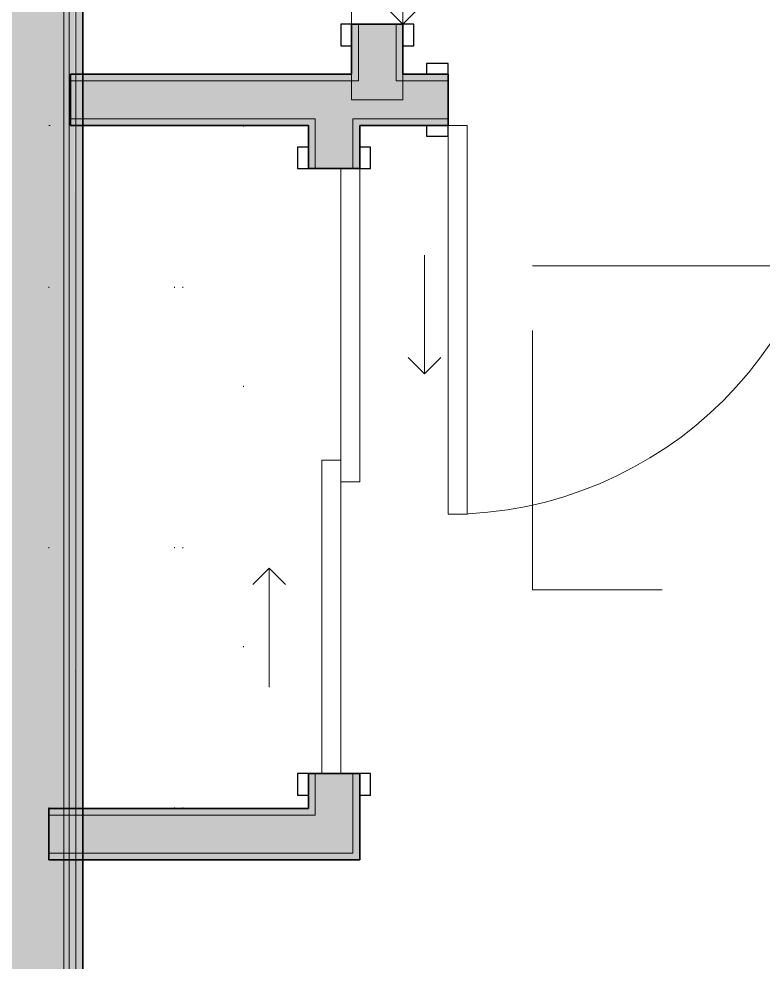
# Model space of a CAD drawing. Header units: inches. Extents: x 6 to 8416, y -388 to 6104.
# Drawn here: x 4842.6 to 4911.5, y 54.5 to 141.8 of the extents above; entities that cross this region are included whole.
import ezdxf

# ---------------------------------------------------------------- set-up
doc = ezdxf.new("R2010")
doc.units = ezdxf.units.IN
doc.header["$MEASUREMENT"] = 0
doc.linetypes.add('Dot 1_16_', pattern=[24, 0, -24])
doc.linetypes.add('Hidden 1_16_', pattern=[36, 24, -12])
for name, color, linetype, lineweight in [('A-DOOR', 31, 'Continuous', 18), ('A-DOOR-FRAM', 31, 'Continuous', 25), ('A-GENM', 13, 'Continuous', 18), ('A-ROOM', 32, 'Continuous', 13), ('A-WALL', 113, 'Continuous', 25), ('A-WALL-PATT', 111, 'Continuous', 35), ('I-WALL', 2, 'Continuous', 25), ('Q-CASE', 31, 'Continuous', 18)]:
    doc.layers.add(name, color=color, linetype=linetype, lineweight=lineweight)

# ---------------------------------------------------------------- blocks, each defined once
blk = doc.blocks.new('Unit-Double-Sliding-Flush-ICC ADA-AM - 56_ x 84_-FG-NR __U-S2 _ SLIDING CLOSET_-5466156-LEVEL 3 - PLAN Copy 1 Copy 1')
at = {"layer": 'A-DOOR', "lineweight": 9}
for p, q in [((-10.5, 14.875), (-9, 13.375)), ((-20, 13.375), (-9, 13.375)), ((-9, 13.375), (-10.5, 11.875)), ((1, 7.375), (-28, 7.375)), ((-28, 7.375), (-28, 5.625)), ((1, 7.375), (1, 5.625)), ((-28, 5.625), (-1, 5.625)), ((-1, 5.625), (1, 5.625)), ((1, 5.625), (-1, 5.625)), ((-1, 3.875), (-1, 5.625)), ((28, 5.625), (1, 5.625)), ((28, 3.875), (28, 5.625)), ((-1, 3.875), (28, 3.875)), ((9, -1), (10.5, 0.5)), ((10.5, -2.5), (9, -1)), ((20, -1), (9, -1))]:
    blk.add_line(p, q, dxfattribs=at)
at = {"layer": 'A-DOOR'}
for p, q in [((1, 7.375), (-28, 7.375)), ((-28, 7.375), (-28, 5.625)), ((1, 5.625), (1, 7.375)), ((-28, 5.625), (1, 5.625)), ((28, 5.625), (-1, 5.625)), ((-1, 5.625), (-1, 3.875)), ((28, 3.875), (28, 5.625)), ((-1, 3.875), (28, 3.875))]:
    blk.add_line(p, q, dxfattribs=at)
at = {"layer": 'A-DOOR-FRAM'}
for p, q in [((-28, 8.375), (-30, 8.375)), ((-30, 8.375), (-30, 7.375)), ((-28, 7.375), (-28, 8.375)), ((30, 8.375), (28, 8.375)), ((28, 8.375), (28, 7.375)), ((30, 7.375), (30, 8.375)), ((-30, 7.375), (-28, 7.375)), ((28, 7.375), (30, 7.375)), ((-28, 2.625), (-30, 2.625)), ((-30, 2.625), (-30, 1.625)), ((-28, 1.625), (-28, 2.625)), ((30, 2.625), (28, 2.625)), ((28, 2.625), (28, 1.625)), ((30, 1.625), (30, 2.625)), ((-30, 1.625), (-28, 1.625)), ((28, 1.625), (30, 1.625))]:
    blk.add_line(p, q, dxfattribs=at)
at = {"layer": 'A-DOOR-FRAM', "lineweight": 18}
for p, q in [((-28, 8.375), (-30, 8.375)), ((-30, 8.375), (-30, 7.375)), ((-28, 8.375), (-28, 7.375)), ((30, 8.375), (28, 8.375)), ((28, 8.375), (28, 7.375)), ((30, 8.375), (30, 7.375)), ((-30, 7.375), (-28, 7.375)), ((28, 7.375), (30, 7.375)), ((-28, 2.625), (-30, 2.625)), ((-30, 2.625), (-30, 1.625)), ((-28, 2.625), (-28, 1.625)), ((30, 2.625), (28, 2.625)), ((28, 2.625), (28, 1.625)), ((30, 2.625), (30, 1.625)), ((-30, 1.625), (-28, 1.625)), ((28, 1.625), (30, 1.625))]:
    blk.add_line(p, q, dxfattribs=at)
blk = doc.blocks.new('CW Closet Shelf-AM - CW Closet Shelf-AM-4421803-LEVEL 3 - PLAN Copy 1 Copy 1')
at = {"layer": 'Q-CASE', "linetype": 'Dot 1_16_', "lineweight": 9}
for p, q in [((-30.887, -42), (-30.887, -24)), ((-30.887, -24), (32.363, -24)), ((32.363, -24), (32.363, -42)), ((-30.887, -35.625), (32.363, -35.625)), ((-30.887, -36.375), (32.363, -36.375)), ((32.363, -42), (-30.887, -42))]:
    blk.add_line(p, q, dxfattribs=at)
blk = doc.blocks.new('Unit-Single-Flush-ICC ADA-AM - 36_ x 84_-NR _U-BE _ BED_-6494243-LEVEL 3 - PLAN Copy 1 Copy 1')
at = {"layer": 'A-DOOR'}
for p, q in [((16.25, 38.375), (18, 38.375)), ((16.25, 2.375), (16.25, 38.375)), ((18, 2.375), (18, 38.375)), ((16.25, 2.375), (18, 2.375))]:
    blk.add_line(p, q, dxfattribs=at)
at = {"layer": 'A-DOOR', "lineweight": 9}
blk.add_arc((18, 2.375), 36, 90, 180, dxfattribs=at)
at = {"layer": 'A-DOOR-FRAM'}
for p, q in [((-18, 3.375), (-20, 3.375)), ((-20, 3.375), (-20, 2.375)), ((-18, 2.375), (-18, 3.375)), ((20, 3.375), (18, 3.375)), ((18, 3.375), (18, 2.375)), ((20, 2.375), (20, 3.375)), ((-20, 2.375), (-18, 2.375)), ((18, 2.375), (20, 2.375)), ((-18, -2.375), (-20, -2.375)), ((-20, -2.375), (-20, -3.375)), ((-18, -3.375), (-18, -2.375)), ((20, -2.375), (18, -2.375)), ((18, -2.375), (18, -3.375)), ((20, -3.375), (20, -2.375)), ((-20, -3.375), (-18, -3.375)), ((18, -3.375), (20, -3.375))]:
    blk.add_line(p, q, dxfattribs=at)
at = {"layer": 'A-DOOR-FRAM', "lineweight": 18}
for p, q in [((-18, 3.375), (-20, 3.375)), ((-20, 3.375), (-20, 2.375)), ((-18, 3.375), (-18, 2.375)), ((20, 3.375), (18, 3.375)), ((18, 3.375), (18, 2.375)), ((20, 3.375), (20, 2.375)), ((-20, 2.375), (-18, 2.375)), ((18, 2.375), (20, 2.375)), ((-20, -3.375), (-20, -2.375)), ((-18, -2.375), (-20, -2.375)), ((-18, -3.375), (-18, -2.375)), ((18, -3.375), (18, -2.375)), ((20, -2.375), (18, -2.375)), ((20, -3.375), (20, -2.375)), ((-20, -3.375), (-18, -3.375)), ((18, -3.375), (20, -3.375))]:
    blk.add_line(p, q, dxfattribs=at)
blk = doc.blocks.new('Unit-Single-Flush-ICC ADA-AM - 36_ x 84_-NR _U-M _ Maintenance_Utility Only_-6560986-LEVEL 3 - PLAN Copy 1 Copy 1')
at = {"layer": 'A-DOOR'}
for p, q in [((-8.693, 26.593), (-7.456, 27.831)), ((18, 2.375), (-7.456, 27.831)), ((16.763, 1.138), (-8.693, 26.593)), ((16.763, 1.138), (18, 2.375))]:
    blk.add_line(p, q, dxfattribs=at)
at = {"layer": 'A-DOOR', "lineweight": 9}
blk.add_arc((18, 2.375), 36, 135, 180, dxfattribs=at)
at = {"layer": 'A-DOOR-FRAM'}
for p, q in [((-18, 3.375), (-20, 3.375)), ((-20, 3.375), (-20, 2.375)), ((-18, 2.375), (-18, 3.375)), ((20, 3.375), (18, 3.375)), ((18, 3.375), (18, 2.375)), ((20, 2.375), (20, 3.375)), ((-20, 2.375), (-18, 2.375)), ((18, 2.375), (20, 2.375)), ((-18, -2.375), (-20, -2.375)), ((-20, -2.375), (-20, -3.375)), ((-18, -3.375), (-18, -2.375)), ((20, -2.375), (18, -2.375)), ((18, -2.375), (18, -3.375)), ((20, -3.375), (20, -2.375)), ((-20, -3.375), (-18, -3.375)), ((18, -3.375), (20, -3.375))]:
    blk.add_line(p, q, dxfattribs=at)
at = {"layer": 'A-DOOR-FRAM', "lineweight": 18}
for p, q in [((-18, 3.375), (-20, 3.375)), ((-20, 3.375), (-20, 2.375)), ((-18, 3.375), (-18, 2.375)), ((20, 3.375), (18, 3.375)), ((18, 3.375), (18, 2.375)), ((20, 3.375), (20, 2.375)), ((-20, 2.375), (-18, 2.375)), ((18, 2.375), (20, 2.375)), ((-20, -3.375), (-20, -2.375)), ((-18, -2.375), (-20, -2.375)), ((-18, -3.375), (-18, -2.375)), ((18, -3.375), (18, -2.375)), ((20, -2.375), (18, -2.375)), ((20, -3.375), (20, -2.375)), ((-20, -3.375), (-18, -3.375)), ((18, -3.375), (20, -3.375))]:
    blk.add_line(p, q, dxfattribs=at)
blk = doc.blocks.new('z Nested-Clearance-Plumbing-AM - Clearance-V1133-LEVEL 3 - PLAN Copy 1 Copy 1')
at = {"layer": 'A-GENM', "linetype": 'Hidden 1_16_', "lineweight": 9}
for p, q in [((-15, -48), (-15, 0)), ((-15, 0), (-0.836, 0)), ((-0.748, 0), (-0.518, 0)), ((-0.518, 0), (0.492, 0)), ((0.492, 0), (0.748, 0)), ((0.748, 0), (15, 0)), ((15, 0), (15, -48)), ((15, -48), (-15, -48))]:
    blk.add_line(p, q, dxfattribs=at)

msp = doc.modelspace()

# ---------------------------------------------------------------- hatches: boundary and pattern name
at = {"layer": 'A-WALL-PATT'}
h = msp.add_hatch(color=10, dxfattribs=at)
h.paths.add_polyline_path([(4847.29033733, -24.43922321), (4847.29033733, 262.56077679), (4846.79033733, 262.56077679), (4846.79033733, -24.43922321)])
h.paths.add_polyline_path([(4846.79033733, 268.06077679), (4847.29033733, 268.06077679), (4847.29033733, 269.18577679), (4846.79033733, 269.18577679)])
h = msp.add_hatch(color=10, dxfattribs=at)
h.paths.add_polyline_path([(4847.91533733, -23.81422321), (4847.76381388, 192.81077679), (4847.41533733, 192.81077679), (4847.41533733, 252.81077679), (4847.91533733, 252.81077679), (4847.91533733, 262.56077679), (4847.29033733, 262.56077679), (4847.29033733, -23.81422321)])
h.paths.add_polyline_path([(4847.91533733, 268.06077679), (4847.91533733, 269.18577679), (4847.29033733, 269.18577679), (4847.29033733, 268.06077679)])
at = {"layer": 'A-WALL-PATT', "lineweight": 25}
h = msp.add_hatch(color=10, dxfattribs=at)
h.paths.add_polyline_path([(4848.41303685, -23.18922321), (4848.54027314, -23.15993919), (4848.41303685, 261.93577679), (4847.91533733, 261.93577679), (4847.91533733, -23.18922321)])
h.paths.add_polyline_path([(4847.91533733, 268.56077679), (4848.54033733, 268.56077679), (4848.41303685, 269.18577679), (4847.91533733, 269.18577679)])
at = {"layer": 'A-WALL-PATT', "lineweight": 25, "transparency": 33554560}
h = msp.add_hatch(color=10, dxfattribs=at)
h.paths.add_polyline_path([(4874.04033733, 136.68577679), (4874.04033733, 141.31077679), (4873.41533733, 141.31077679), (4873.41533733, 136.68577679)])
h.paths.add_polyline_path([(4873.41533733, 177.31077679), (4874.04033733, 177.31077679), (4874.04033733, 188.68577679), (4873.41533733, 188.68577679)])
at = {"layer": 'A-WALL-PATT', "transparency": 33554560}
h = msp.add_hatch(color=10, dxfattribs=at)
h.paths.add_polyline_path([(4877.54033733, 136.68577679), (4878.16533733, 136.68577679), (4878.16533733, 141.31077679), (4877.54033733, 141.31077679)])
h.paths.add_polyline_path([(4877.54033733, 177.31077679), (4878.16533733, 177.31077679), (4878.16533733, 188.68577679), (4877.54033733, 188.68577679)])
h = msp.add_hatch(color=10, dxfattribs=at)
h.paths.add_polyline_path([(5052.29033733, 136.06077679), (5052.91533733, 136.06077679), (5052.91533733, 136.68577679), (5014.16533733, 136.68577679), (5014.16533733, 136.06077679), (5017.12553685, 136.06077679)])
h.paths.add_polyline_path([(4949.64053685, 136.06077679), (4978.16533733, 136.06077679), (4978.16533733, 136.68577679), (4918.35346563, 136.68577679), (4918.35346563, 136.06077679)])
h.paths.add_polyline_path([(4882.15553685, 136.06077679), (4882.35346563, 136.06077679), (4882.35346563, 136.68577679), (4877.54033733, 136.68577679), (4877.54033733, 136.06077679)])
h.paths.add_polyline_path([(4874.04033733, 136.06077679), (4874.04033733, 136.68577679), (4847.41533733, 136.68577679), (4847.41533733, 136.06077679), (4848.41303685, 136.06077679)])
at = {"layer": 'A-WALL-PATT', "lineweight": 25, "transparency": 33554560}
h = msp.add_hatch(color=10, dxfattribs=at)
h.paths.add_polyline_path([(5023.54033733, 131.93577679), (5048.79033733, 131.93577679), (5048.79033733, 132.56077679), (5023.54033733, 132.56077679)])
h.paths.add_polyline_path([(5019.41533733, 131.93577679), (5020.04033733, 131.93577679), (5020.04033733, 132.56077679), (5014.16533733, 132.56077679), (5014.16533733, 131.93577679), (5017.12553685, 131.93577679)])
h.paths.add_polyline_path([(4978.16533733, 131.93577679), (4978.16533733, 132.56077679), (4949.29033733, 132.56077679), (4949.29033733, 131.93577679), (4949.91533733, 131.93577679)])
h.paths.add_polyline_path([(4932.76928685, 131.93577679), (4943.79033733, 131.93577679), (4943.79033733, 132.56077679), (4918.35346563, 132.56077679), (4918.35346563, 131.93577679)])
h.paths.add_polyline_path([(4873.54033733, 131.93577679), (4882.35346563, 131.93577679), (4882.35346563, 132.56077679), (4873.54033733, 132.56077679)])
h.paths.add_polyline_path([(4869.41533733, 131.93577679), (4870.04033733, 131.93577679), (4870.04033733, 132.56077679), (4847.41533733, 132.56077679), (4847.41533733, 131.93577679), (4848.41303685, 131.93577679)])
at = {"layer": 'A-WALL-PATT', "transparency": 33554560}
h = msp.add_hatch(color=10, dxfattribs=at)
h.paths.add_polyline_path([(4869.41533733, 68.68577679), (4870.04033733, 68.68577679), (4870.04033733, 71.93577679), (4869.41533733, 71.93577679)])
h.paths.add_polyline_path([(4870.04033733, 127.93577679), (4870.04033733, 131.93577679), (4869.41533733, 131.93577679), (4869.41533733, 127.93577679)])
at = {"layer": 'A-WALL-PATT', "lineweight": 25, "transparency": 33554560}
h = msp.add_hatch(color=10, dxfattribs=at)
h.paths.add_polyline_path([(4874.16533733, 64.56077679), (4874.16533733, 71.93577679), (4873.54033733, 71.93577679), (4873.54033733, 64.56077679)])
h.paths.add_polyline_path([(4873.54033733, 127.93577679), (4874.16533733, 127.93577679), (4874.16533733, 131.93577679), (4873.54033733, 131.93577679)])
at = {"layer": 'A-WALL-PATT', "transparency": 33554560}
msp.add_hatch(color=10, dxfattribs=at).paths.add_polyline_path([(4848.41303685, 68.06077679), (4870.04033733, 68.06077679), (4870.04033733, 68.68577679), (4845.41533733, 68.68577679), (4845.41533733, 68.06077679)])
at = {"layer": 'A-WALL-PATT', "lineweight": 25, "transparency": 33554560}
msp.add_hatch(color=10, dxfattribs=at).paths.add_polyline_path([(4848.41303685, 63.93577679), (4874.16533733, 63.93577679), (4874.16533733, 64.56077679), (4845.41533733, 64.56077679), (4845.41533733, 63.93577679)])
at = {"layer": 'I-WALL'}
msp.add_hatch(color=10, dxfattribs=at).paths.add_polyline_path([(4846.79033733, -24.43922321), (4846.79033733, 269.18577679), (4841.29033733, 269.18577679), (4841.29033733, -24.43922321)])
at = {"layer": 'I-WALL', "transparency": 33554560}
h = msp.add_hatch(color=10, dxfattribs=at)
h.paths.add_polyline_path([(4877.54033733, 136.06077679), (4877.54033733, 141.31077679), (4874.04033733, 141.31077679), (4874.04033733, 136.06077679)])
h.paths.add_polyline_path([(4877.54033733, 177.31077679), (4877.54033733, 189.31077679), (4874.04033733, 189.31077679), (4874.04033733, 177.31077679)])
h = msp.add_hatch(color=10, dxfattribs=at)
h.paths.add_polyline_path([(5052.29033733, 132.56077679), (5052.29033733, 136.06077679), (5014.16533733, 136.06077679), (5014.16533733, 132.56077679), (5048.79033733, 132.56077679)])
h.paths.add_polyline_path([(4978.16533733, 132.56077679), (4978.16533733, 136.06077679), (4918.35346563, 136.06077679), (4918.35346563, 132.56077679), (4949.64053685, 132.56077679)])
h.paths.add_polyline_path([(4873.54033733, 132.56077679), (4882.35346563, 132.56077679), (4882.35346563, 136.06077679), (4847.41533733, 136.06077679), (4847.41533733, 132.56077679), (4870.04033733, 132.56077679)])
h = msp.add_hatch(color=10, dxfattribs=at)
h.paths.add_polyline_path([(4870.04033733, 68.06077679), (4873.54033733, 68.06077679), (4873.54033733, 71.93577679), (4870.04033733, 71.93577679), (4870.04033733, 68.68577679)])
h.paths.add_polyline_path([(4870.04033733, 127.93577679), (4873.54033733, 127.93577679), (4873.54033733, 132.56077679), (4870.04033733, 132.56077679), (4870.04033733, 131.93577679)])
msp.add_hatch(color=10, dxfattribs=at).paths.add_polyline_path([(4845.41533733, 64.56077679), (4873.54033733, 64.56077679), (4873.54033733, 68.06077679), (4845.41533733, 68.06077679)])

# ---------------------------------------------------------------- linework, layer by layer
at = {"layer": 'A-ROOM', "lineweight": 9, "flags": 128}
msp.add_lwpolyline([(5380.16533733, 261.43577679), (5001.16533733, 261.43577679), (5001.16533733, 233.18577679), (5001.16533733, 230.18577679), (5001.16533733, 230.12297079), (5001.16533733, 188.68577679), (4952.72814332, 188.68577679), (4945.85253134, 188.68577679), (4878.16533733, 188.68577679), (4878.16533733, 134.31077679), (4873.41533733, 134.31077679), (4873.41533733, 188.68577679), (4848.54033733, 188.68577679), (4848.54033733, -23.18922321), (5381.66533733, -23.18922321)], dxfattribs=at)
at = {"layer": 'A-WALL', "lineweight": 9}
for p, q in [((4846.79033733, 262.56077679), (4846.79033733, -24.43922321)), ((4847.29033733, 262.56077679), (4847.29033733, -24.43922321)), ((4847.91533733, 261.93577679), (4847.91533733, -23.81422321)), ((4874.04033733, 136.06077679), (4874.04033733, 141.31077679)), ((4877.54033733, 136.06077679), (4877.54033733, 141.31077679)), ((4874.04033733, 136.06077679), (4847.41533733, 136.06077679)), ((4882.35346563, 136.06077679), (4877.54033733, 136.06077679)), ((4870.04033733, 132.56077679), (4847.41533733, 132.56077679)), ((4870.04033733, 132.56077679), (4870.04033733, 127.93577679)), ((4882.35346563, 132.56077679), (4873.54033733, 132.56077679)), ((4873.54033733, 132.56077679), (4873.54033733, 127.93577679)), ((4870.04033733, 71.93577679), (4870.04033733, 68.06077679)), ((4873.54033733, 71.93577679), (4873.54033733, 64.56077679)), ((4870.04033733, 68.06077679), (4845.41533733, 68.06077679)), ((4873.54033733, 64.56077679), (4845.41533733, 64.56077679))]:
    msp.add_line(p, q, dxfattribs=at)
at = {"layer": 'I-WALL', "lineweight": 35}
for p, q in [((4848.54033733, -23.18922321), (4848.54033733, 261.93577679)), ((4873.41533733, 141.31077679), (4873.41533733, 136.68577679)), ((4878.16533733, 141.31077679), (4873.41533733, 141.31077679)), ((4878.16533733, 136.68577679), (4878.16533733, 141.31077679)), ((4873.41533733, 136.68577679), (4847.41533733, 136.68577679)), ((4847.41533733, 136.68577679), (4847.41533733, 131.93577679)), ((4882.35346563, 136.68577679), (4878.16533733, 136.68577679)), ((4882.35346563, 131.93577679), (4882.35346563, 136.68577679)), ((4847.41533733, 131.93577679), (4869.41533733, 131.93577679)), ((4869.41533733, 131.93577679), (4869.41533733, 127.93577679)), ((4874.16533733, 131.93577679), (4882.35346563, 131.93577679)), ((4874.16533733, 127.93577679), (4874.16533733, 131.93577679)), ((4869.41533733, 127.93577679), (4874.16533733, 127.93577679)), ((4874.16533733, 71.93577679), (4869.41533733, 71.93577679)), ((4869.41533733, 71.93577679), (4869.41533733, 68.68577679)), ((4874.16533733, 63.93577679), (4874.16533733, 71.93577679)), ((4869.41533733, 68.68577679), (4845.41533733, 68.68577679)), ((4845.41533733, 68.68577679), (4845.41533733, 63.93577679)), ((4845.41533733, 63.93577679), (4874.16533733, 63.93577679))]:
    msp.add_line(p, q, dxfattribs=at)

# ---------------------------------------------------------------- block references
at = {"layer": 'A-DOOR'}
for name, p, rotation in [('Unit-Single-Flush-ICC ADA-AM - 36_ x 84_-NR _U-M _ Maintenance_Utility Only_-6560986-LEVEL 3 - PLAN Copy 1 Copy 1', (4875.79033733, 159.31077679), 270), ('Unit-Single-Flush-ICC ADA-AM - 36_ x 84_-NR _U-BE _ BED_-6494243-LEVEL 3 - PLAN Copy 1 Copy 1', (4900.35346563, 134.31077679), 180), ('Unit-Double-Sliding-Flush-ICC ADA-AM - 56_ x 84_-FG-NR __U-S2 _ SLIDING CLOSET_-5466156-LEVEL 3 - PLAN Copy 1 Copy 1', (4866.79033733, 99.93577679), 270.0000000000022)]:
    msp.add_blockref(name, p, dxfattribs=dict(at, rotation=rotation))
at = {"layer": 'A-GENM', "linetype": 'Hidden 1_16_', "lineweight": 9, "rotation": 269.9999999999983}
msp.add_blockref('z Nested-Clearance-Plumbing-AM - Clearance-V1133-LEVEL 3 - PLAN Copy 1 Copy 1', (4938.16533733, 103.93577679), dxfattribs=at)
at = {"layer": 'Q-CASE', "rotation": 89.99999999999962}
msp.add_blockref('CW Closet Shelf-AM - CW Closet Shelf-AM-4421803-LEVEL 3 - PLAN Copy 1 Copy 1', (4821.41533733, 99.57307187), dxfattribs=at)

doc.saveas('drawing.dxf')
